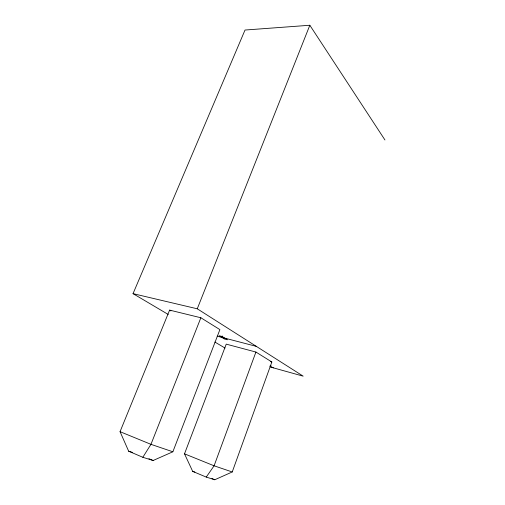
<?xml version="1.0" encoding="UTF-8"?>
<svg xmlns="http://www.w3.org/2000/svg" width="505" height="505" viewBox="0 0 505 505"><rect width="100%" height="100%" fill="white"/><g stroke="black" fill="none" stroke-linecap="round" stroke-linejoin="round"><path stroke-width="0.76" d="M232.237 471.973L271.854 361.978L255.921 352.054L226.234 344.132L184.508 453.831L192.683 471.38L206.242 477.086L214.776 479.75L232.237 471.973L214.095 465.799L184.508 453.831M270.996 365.696L270.51 367.059L303.177 376.156L197.266 308.795L133.042 293.651L245.02 30.035L309.836 25.25L384.949 139.967M255.921 352.054L214.095 465.799L206.242 477.086M221.745 337.346L222.263 335.983M172.868 451.786L219.896 329.613L200.864 317.759L169.611 310.108L120.051 431.68L128.668 451.211L142.827 457.29L153.122 460.503L172.868 451.786L150.963 444.337L120.051 431.68M200.864 317.759L150.963 444.337L142.827 457.29M197.266 308.795L309.836 25.25M217.2 336.166L256.344 346.367M270.358 361.567L271.854 361.978M269.746 366.119L273.388 367.861M128.668 451.211L132.373 452.379M192.683 471.38L194.842 472.061M211.942 478.563L214.776 479.75M148.899 458.698L153.122 460.503M133.042 293.651L168.209 314.445M214.884 342.049L225.034 348.052M169.611 310.108L170.961 310.916M222.067 336.481L219.018 335.686L224.441 338.988L227.471 339.783L222.067 336.481"/></g></svg>
